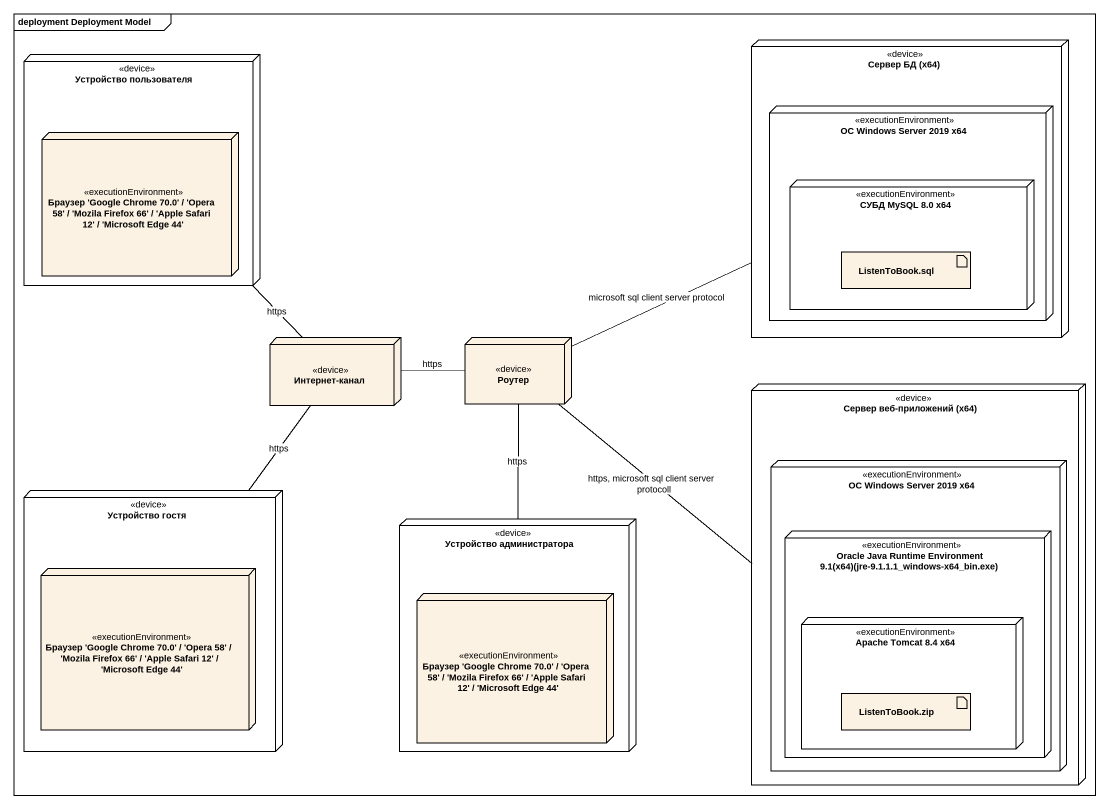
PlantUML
@startuml
mainframe deployment Deployment Model
node "Устройство пользователя" as Устройство_пользователя <<device>> {
  node "Браузер 'Google Chrome 70.0' / 'Opera 58' / 'Mozila Firefox 66' / 'Apple Safari 12' / 'Microsoft Edge 44'" as Браузер_Google_Chrome_70_0 <<executionEnvironment>>
}
node "Сервер БД (х64)" as Сервер_БД_х64 <<device>> {
  node "OC Windows Server 2019 x64" as OC_Windows_Server_2019_x64 <<executionEnvironment>> {
    node "СУБД MySQL 8.0 x64" as СУБД_MySQL_8_0_x64 <<executionEnvironment>> {
      artifact "ListenToBook.sql" as ListenToBook_sql
    }
  }
}
node "Интернет-канал" as Интернет_канал <<device>>
node Роутер <<device>>
node "Сервер веб-приложений (х64)" as Сервер_веб_приложений_х64 <<device>> {
  node "OC Windows Server 2019 x64" as OC_Windows_Server_2019_x64_2 <<executionEnvironment>> {
    node "Oracle Java Runtime Environment 9.1(x64)(jre-9.1.1.1_windows-x64_bin.exe)" as Oracle_Java_Runtime <<executionEnvironment>> {
      node "Apache Tomcat 8.4 x64" as Apache_Tomcat_8_4_x64 <<executionEnvironment>> {
        artifact "ListenToBook.zip" as ListenToBook_zip
      }
    }
  }
}
node "Устройство гостя" as Устройство_гостя <<device>> {
  node "Браузер 'Google Chrome 70.0' / 'Opera 58' / 'Mozila Firefox 66' / 'Apple Safari 12' / 'Microsoft Edge 44'" as Браузер_Google_Chrome_70_0_2 <<executionEnvironment>>
}
node "Устройство администратора" as Устройство_администратора <<device>> {
  node "Браузер 'Google Chrome 70.0' / 'Opera 58' / 'Mozila Firefox 66' / 'Apple Safari 12' / 'Microsoft Edge 44'" as Браузер_Google_Chrome_70_0_3 <<executionEnvironment>>
}
Интернет_канал -up- Устройство_пользователя : https
Интернет_канал -- Устройство_гостя : https
Роутер -right- Сервер_БД_х64 : microsoft sql client server protocol
Роутер -left- Интернет_канал : https
Роутер -right- Сервер_веб_приложений_х64 : https, microsoft sql client server protocoll
Роутер -- Устройство_администратора : https
@enduml
